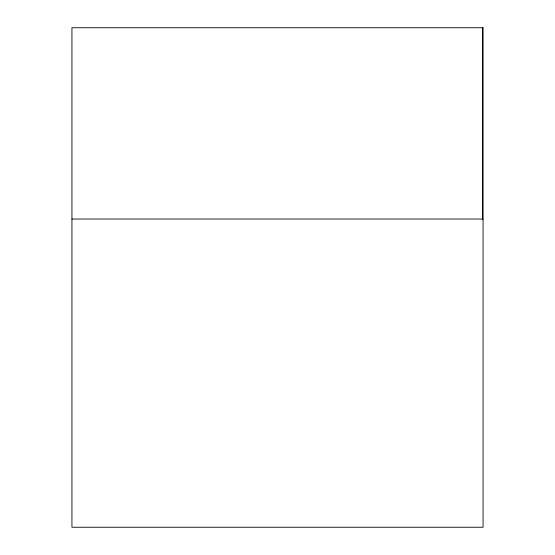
<?xml version="1.0" encoding="UTF-8"?>
<svg xmlns="http://www.w3.org/2000/svg" width="555" height="555" viewBox="0 0 555 555"><rect width="100%" height="100%" fill="white"/><g stroke="black" fill="none" stroke-linecap="round" stroke-linejoin="round"><path stroke-width="0.83" d="M71.942 219.031L483.058 219.031M482.6 27.75L482.6 219.031M483.058 27.75L71.942 27.75L71.942 527.25L483.058 527.25L483.058 27.75"/></g></svg>
